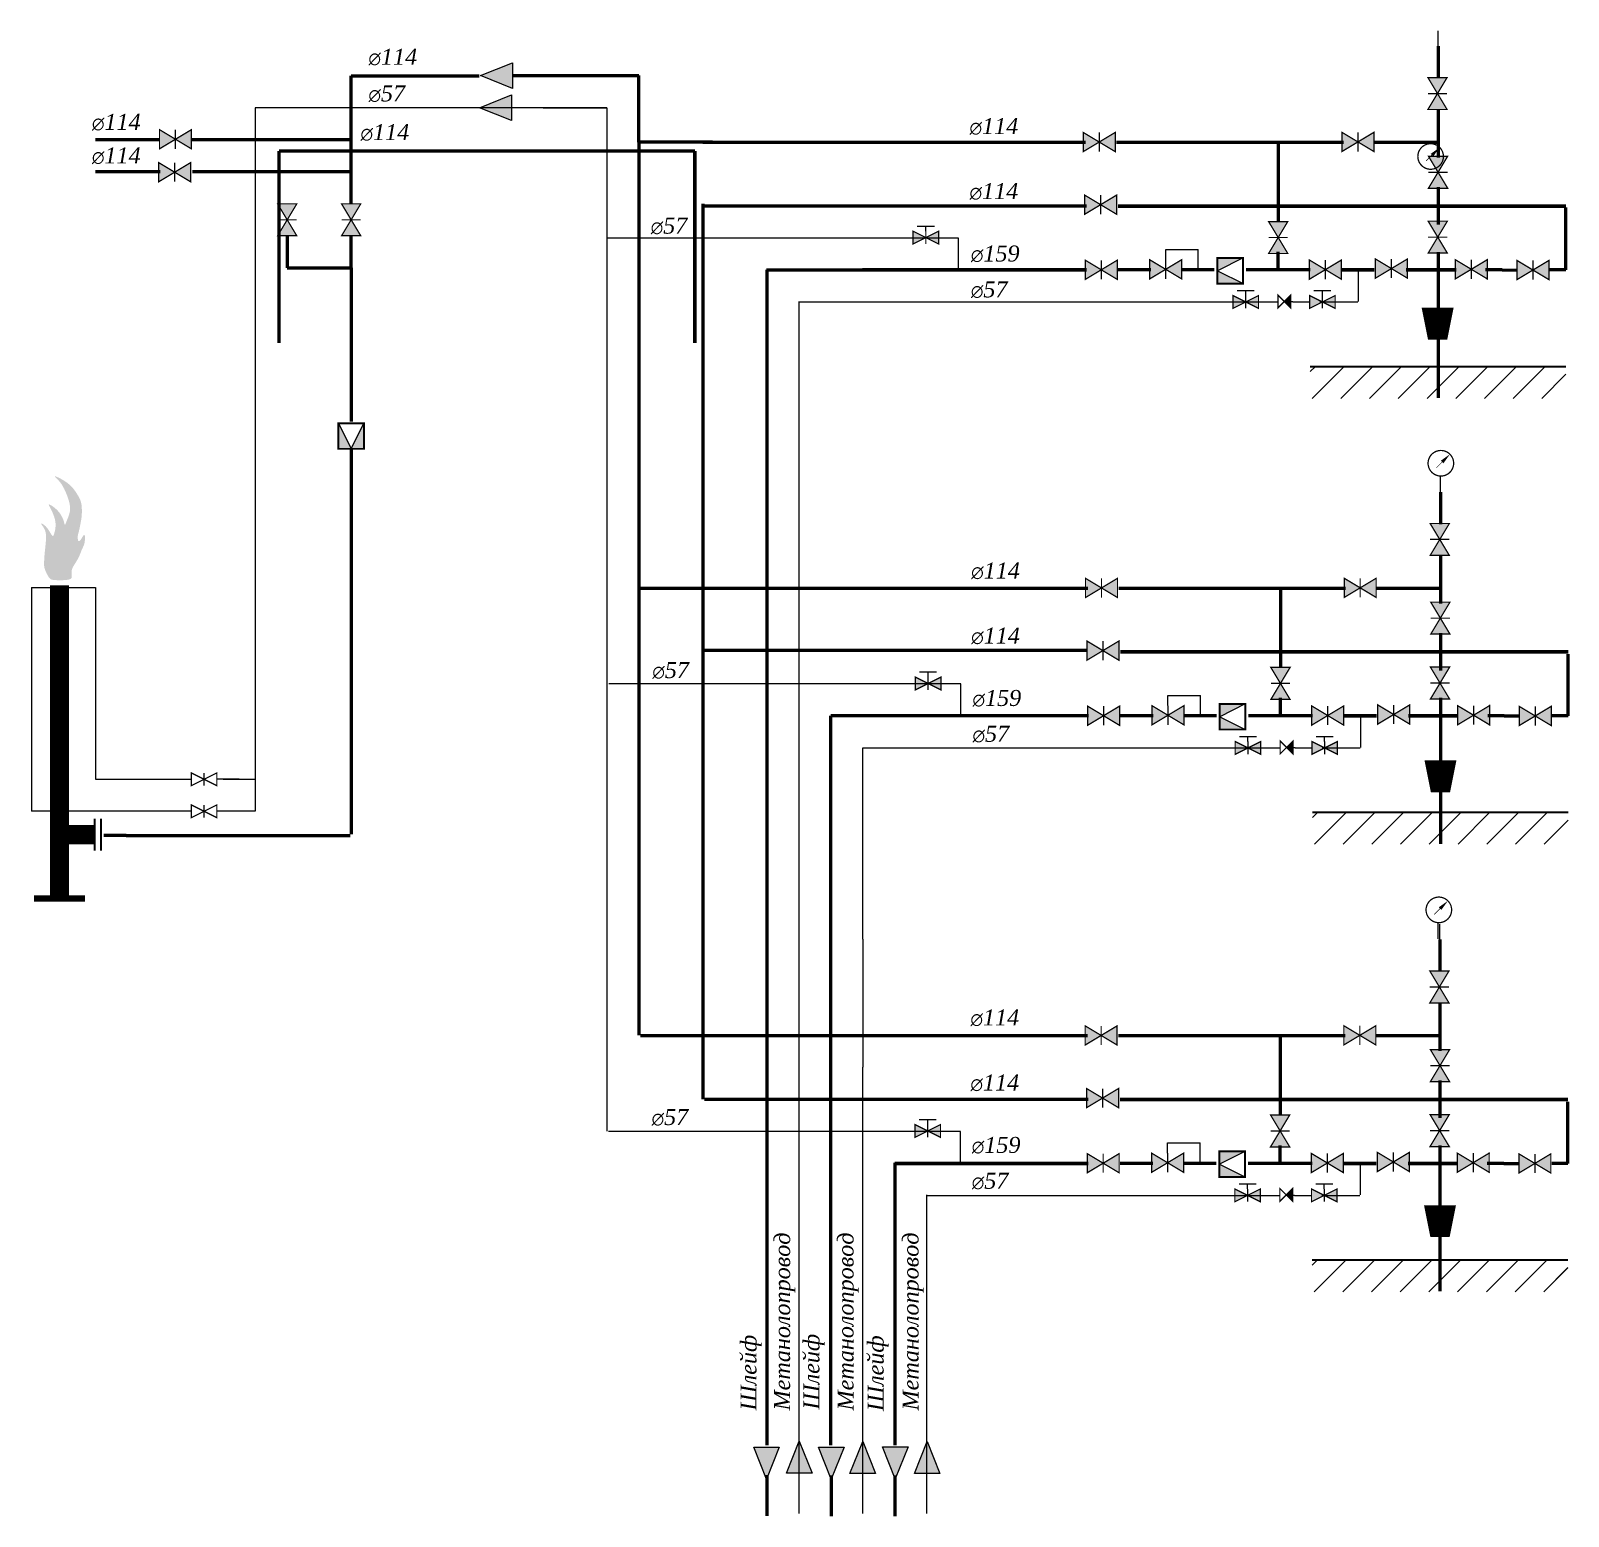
# Paper-space layout 'Layout1' of a CAD drawing. Header units: millimetres. Extents: x 35 to 825, y 5 to 512.
# Drawn here: x 579.9 to 820.3, y 280 to 512.3 of the extents above; entities that cross this region are included whole.
import ezdxf

# ---------------------------------------------------------------- set-up
doc = ezdxf.new("R2010")
doc.units = ezdxf.units.MM
for name, color, linetype in [('Газ', 30, 'Continuous'), ('Задвижки 150', 7, 'Continuous'), ('Задвижки 80', 7, 'Continuous'), ('Изм.приб.', 7, 'Continuous'), ('Клапаны 10', 7, 'Continuous'), ('Метанол', 5, 'Continuous'), ('Трубы 1020', 7, 'Continuous'), ('Трубы 219', 7, 'Continuous'), ('Штуцеры', 7, 'Continuous')]:
    doc.layers.add(name, color=color, linetype=linetype)

# ---------------------------------------------------------------- blocks, each defined once
blk = doc.blocks.new('Задвижка 150 непрох.')
at = {"layer": 'Задвижки 150'}
h = blk.add_hatch(color=256, dxfattribs=at)
h.paths.add_polyline_path([(0, -1.5), (2.5, 0), (0, 1.5)])
h.paths.add_polyline_path([(2.5, 0), (5, -1.5), (5, 1.5)])
at = {"layer": 'Задвижки 150', "const_width": 0.2}
blk.add_lwpolyline([(5, -1.5), (0, 1.5), (0, -1.5), (5, 1.5)], close=True, dxfattribs=at)
blk.add_lwpolyline([(2.5, 1.5), (2.5, -1.5)], dxfattribs=at)
blk = doc.blocks.new('Стрелка 219')
at = {"layer": 'Трубы 219'}
blk.add_hatch(color=256, dxfattribs=at).paths.add_polyline_path([(0, -2), (5, 0), (0, 2)])
blk.add_lwpolyline([(0, -2), (0, 2), (5, 0)], close=True, dxfattribs=at)
blk = doc.blocks.new('Задвижка 80')
at = {"layer": 'Задвижки 80', "const_width": 0.2}
blk.add_lwpolyline([(0, -1), (0, 1), (4, -1), (4, 1)], close=True, dxfattribs=at)
blk.add_lwpolyline([(2, 1), (2, -1)], dxfattribs=at)
blk = doc.blocks.new('Изм.приб.')
at = {"layer": 'Изм.приб.', "const_width": 0.2}
blk.add_lwpolyline([(-2, 0, 1), (2, 0, 1), (-2, 0, 0.780776)], format="xyb", dxfattribs=at)
at = {"layer": 'Изм.приб.', "const_width": 0.1}
blk.add_lwpolyline([(0.21, 0.21), (-0.71, -0.71)], dxfattribs=at)
at = {"layer": 'Изм.приб.'}
blk.add_solid([(0.01, 0.41), (1.41, 1.41), (0.41, 0.01)], dxfattribs=at)
blk = doc.blocks.new('Штуцер 25')
at = {"layer": 'Штуцеры'}
h = blk.add_hatch(color=256, dxfattribs=at)
h.paths.add_polyline_path([(0, -4), (2, -4), (2, 0)])
h.paths.add_polyline_path([(-2, -4), (0, -4), (-2, 0)])
at = {"layer": 'Штуцеры', "const_width": 0.3}
blk.add_lwpolyline([(2, -4), (-2, -4), (-2, 0), (2, 0)], close=True, dxfattribs=at)
at = {"layer": 'Штуцеры'}
for points in [[(0, -4), (-2, 0)], [(2, 0), (0, -4)]]:
    blk.add_lwpolyline(points, dxfattribs=at)
blk = doc.blocks.new('Клапан 10')
at = {"layer": 'Клапаны 10'}
blk.add_hatch(color=256, dxfattribs=at).paths.add_polyline_path([(2, 1), (1, 0), (2, -1)])
at = {"layer": 'Клапаны 10', "const_width": 0.2}
blk.add_lwpolyline([(0, 1), (0, -1), (2, 1), (2, -1)], close=True, dxfattribs=at)
blk = doc.blocks.new('Задвижка 80 непрох.')
at = {"layer": 'Задвижки 80'}
h = blk.add_hatch(color=256, dxfattribs=at)
h.paths.add_polyline_path([(2, 0), (0, 1), (0, -1)])
h.paths.add_polyline_path([(2, 0), (4, -1), (4, 1)])
at = {"layer": 'Задвижки 80', "const_width": 0.2}
blk.add_lwpolyline([(0, -1), (0, 1), (4, -1), (4, 1)], close=True, dxfattribs=at)
blk.add_lwpolyline([(2, 1), (2, -1)], dxfattribs=at)
blk = doc.blocks.new('1234')
for p, q in [((270.57, 196.8), (273.25, 196.8)), ((271.91, 196), (271.91, 196.8))]:
    blk.add_line(p, q)
at = {"layer": 'Газ', "color": 0}
blk.add_blockref('Задвижка 80 непрох.', (269.91, 195), dxfattribs=at)

psp = doc.layouts.get("Layout1")

# ---------------------------------------------------------------- hatches: boundary and pattern name
h = psp.add_hatch()
h.set_pattern_fill('ANSI31', color=256, style=0)
h.set_pattern_definition([(45, (509.9598, 269.826), (-2.245064, 2.245064), [])])
h.paths.add_polyline_path([(779.96, 459.826), (819.96, 459.826), (819.96, 454.826), (779.96, 454.826)])
psp.add_hatch(color=0).paths.add_polyline_path([(583.197, 433.428), (583.142, 433.502), (583.084, 433.59), (583.023, 433.688), (582.959, 433.794), (582.893, 433.906), (582.824, 434.021), (582.752, 434.138), (582.676, 434.256), (582.597, 434.373), (582.513, 434.489), (582.424, 434.602), (582.329, 434.711), (582.228, 434.816), (582.121, 434.914), (582.012, 435.004), (581.905, 435.084), (581.804, 435.151), (581.713, 435.204), (581.636, 435.24), (581.579, 435.258), (581.544, 435.254), (581.535, 435.229), (581.55, 435.183), (581.583, 435.12), (581.632, 435.042), (581.692, 434.953), (581.759, 434.854), (581.829, 434.75), (581.899, 434.642), (581.964, 434.532), (582.024, 434.421), (582.079, 434.307), (582.128, 434.188), (582.171, 434.063), (582.208, 433.931), (582.237, 433.791), (582.26, 433.642), (582.276, 433.482), (582.285, 433.312), (582.289, 433.135), (582.287, 432.952), (582.281, 432.763), (582.27, 432.571), (582.257, 432.378), (582.241, 432.184), (582.223, 431.991), (582.204, 431.798), (582.184, 431.606), (582.163, 431.412), (582.141, 431.216), (582.12, 431.018), (582.1, 430.816), (582.08, 430.61), (582.061, 430.4), (582.044, 430.188), (582.028, 429.977), (582.014, 429.77), (582.003, 429.569), (581.993, 429.378), (581.987, 429.2), (581.983, 429.036), (581.982, 428.89), (581.985, 428.759), (581.992, 428.639), (582.003, 428.528), (582.02, 428.421), (582.042, 428.317), (582.07, 428.211), (582.105, 428.101), (582.148, 427.984), (582.196, 427.861), (582.249, 427.735), (582.305, 427.609), (582.363, 427.485), (582.422, 427.364), (582.481, 427.251), (582.538, 427.146), (582.592, 427.053), (582.644, 426.97), (582.693, 426.896), (582.74, 426.83), (582.785, 426.772), (582.828, 426.72), (582.871, 426.673), (582.912, 426.63), (582.954, 426.591), (583.001, 426.554), (583.058, 426.521), (583.132, 426.491), (583.227, 426.464), (583.35, 426.441), (583.505, 426.421), (583.7, 426.405), (583.935, 426.392), (584.203, 426.384), (584.492, 426.381), (584.789, 426.384), (585.083, 426.395), (585.362, 426.413), (585.615, 426.439), (585.83, 426.476), (585.997, 426.522), (586.12, 426.577), (586.206, 426.641), (586.26, 426.713), (586.29, 426.792), (586.302, 426.877), (586.301, 426.968), (586.294, 427.063), (586.287, 427.161), (586.282, 427.262), (586.278, 427.365), (586.276, 427.468), (586.277, 427.571), (586.281, 427.673), (586.289, 427.773), (586.301, 427.869), (586.318, 427.961), (586.34, 428.052), (586.369, 428.142), (586.405, 428.234), (586.448, 428.33), (586.499, 428.432), (586.56, 428.542), (586.63, 428.662), (586.71, 428.794), (586.797, 428.935), (586.891, 429.085), (586.987, 429.242), (587.085, 429.403), (587.181, 429.567), (587.273, 429.731), (587.359, 429.894), (587.437, 430.055), (587.508, 430.212), (587.573, 430.365), (587.634, 430.515), (587.69, 430.66), (587.744, 430.801), (587.797, 430.937), (587.85, 431.068), (587.903, 431.194), (587.957, 431.314), (588.011, 431.43), (588.063, 431.541), (588.112, 431.649), (588.158, 431.753), (588.2, 431.854), (588.237, 431.952), (588.268, 432.048), (588.293, 432.142), (588.314, 432.236), (588.331, 432.33), (588.343, 432.426), (588.353, 432.524), (588.361, 432.626), (588.366, 432.732), (588.37, 432.843), (588.372, 432.956), (588.372, 433.066), (588.368, 433.17), (588.361, 433.264), (588.349, 433.345), (588.331, 433.407), (588.308, 433.448), (588.278, 433.465), (588.243, 433.46), (588.204, 433.437), (588.162, 433.398), (588.118, 433.348), (588.075, 433.29), (588.032, 433.228), (587.992, 433.164), (587.955, 433.103), (587.92, 433.043), (587.888, 432.986), (587.836, 432.896), (587.774, 432.796), (587.701, 432.701), (587.615, 432.61), (587.525, 432.539), (587.442, 432.498), (587.36, 432.501), (587.31, 432.588), (587.284, 432.684), (587.267, 432.798), (587.251, 432.933), (587.243, 433.058), (587.245, 433.195), (587.261, 433.348), (587.286, 433.478), (587.307, 433.571), (587.331, 433.67), (587.358, 433.775), (587.388, 433.886), (587.419, 434.004), (587.45, 434.129), (587.482, 434.261), (587.513, 434.4), (587.543, 434.544), (587.573, 434.691), (587.602, 434.84), (587.63, 434.988), (587.657, 435.134), (587.683, 435.275), (587.708, 435.409), (587.731, 435.536), (587.754, 435.656), (587.775, 435.772), (587.794, 435.885), (587.812, 435.997), (587.828, 436.111), (587.843, 436.228), (587.856, 436.351), (587.867, 436.48), (587.877, 436.616), (587.884, 436.757), (587.889, 436.903), (587.892, 437.053), (587.893, 437.206), (587.892, 437.362), (587.888, 437.518), (587.882, 437.676), (587.873, 437.834), (587.859, 437.991), (587.841, 438.149), (587.817, 438.306), (587.786, 438.462), (587.748, 438.616), (587.701, 438.77), (587.646, 438.921), (587.583, 439.071), (587.512, 439.22), (587.435, 439.368), (587.353, 439.515), (587.266, 439.662), (587.175, 439.809), (587.082, 439.957), (586.986, 440.104), (586.888, 440.252), (586.786, 440.4), (586.68, 440.546), (586.568, 440.691), (586.45, 440.834), (586.325, 440.974), (586.191, 441.111), (586.049, 441.245), (585.9, 441.374), (585.746, 441.498), (585.589, 441.617), (585.432, 441.73), (585.276, 441.837), (585.124, 441.936), (584.978, 442.027), (584.839, 442.11), (584.707, 442.185), (584.583, 442.253), (584.465, 442.315), (584.354, 442.371), (584.249, 442.422), (584.149, 442.468), (584.055, 442.511), (583.965, 442.55), (583.883, 442.585), (583.811, 442.613), (583.75, 442.633), (583.703, 442.644), (583.672, 442.643), (583.659, 442.63), (583.667, 442.601), (583.698, 442.557), (583.747, 442.499), (583.813, 442.429), (583.891, 442.349), (583.978, 442.261), (584.069, 442.168), (584.163, 442.072), (584.255, 441.975), (584.342, 441.879), (584.424, 441.783), (584.502, 441.688), (584.576, 441.591), (584.647, 441.493), (584.716, 441.392), (584.783, 441.289), (584.849, 441.182), (584.914, 441.071), (584.978, 440.956), (585.042, 440.836), (585.106, 440.712), (585.169, 440.583), (585.232, 440.45), (585.295, 440.312), (585.358, 440.169), (585.421, 440.022), (585.483, 439.871), (585.544, 439.718), (585.604, 439.565), (585.66, 439.412), (585.714, 439.261), (585.764, 439.113), (585.81, 438.97), (585.851, 438.832), (585.888, 438.7), (585.92, 438.573), (585.948, 438.45), (585.972, 438.33), (585.993, 438.212), (586.01, 438.097), (586.023, 437.983), (586.034, 437.869), (586.041, 437.757), (586.045, 437.644), (586.045, 437.532), (586.041, 437.42), (586.033, 437.309), (586.021, 437.197), (586.004, 437.086), (585.982, 436.975), (585.956, 436.864), (585.926, 436.753), (585.893, 436.642), (585.858, 436.531), (585.82, 436.421), (585.78, 436.312), (585.739, 436.203), (585.698, 436.094), (585.656, 435.987), (585.615, 435.881), (585.574, 435.778), (585.534, 435.678), (585.495, 435.582), (585.458, 435.49), (585.423, 435.403), (585.39, 435.321), (585.36, 435.247), (585.316, 435.145), (585.27, 435.063), (585.231, 435.042), (585.2, 435.092), (585.174, 435.188), (585.156, 435.266), (585.134, 435.359), (585.108, 435.463), (585.075, 435.58), (585.036, 435.706), (584.988, 435.84), (584.932, 435.982), (584.868, 436.128), (584.796, 436.277), (584.717, 436.429), (584.63, 436.579), (584.536, 436.728), (584.435, 436.873), (584.328, 437.013), (584.215, 437.148), (584.098, 437.276), (583.976, 437.399), (583.852, 437.516), (583.727, 437.626), (583.6, 437.73), (583.474, 437.828), (583.349, 437.919), (583.228, 438.001), (583.114, 438.073), (583.009, 438.134), (582.916, 438.18), (582.838, 438.212), (582.778, 438.226), (582.738, 438.221), (582.72, 438.197), (582.722, 438.154), (582.742, 438.093), (582.776, 438.017), (582.822, 437.928), (582.877, 437.827), (582.938, 437.716), (583.003, 437.596), (583.068, 437.469), (583.134, 437.337), (583.199, 437.201), (583.262, 437.061), (583.324, 436.919), (583.384, 436.777), (583.44, 436.634), (583.493, 436.493), (583.542, 436.354), (583.586, 436.217), (583.626, 436.082), (583.662, 435.949), (583.693, 435.817), (583.719, 435.686), (583.741, 435.557), (583.758, 435.428), (583.77, 435.301), (583.778, 435.174), (583.781, 435.049), (583.78, 434.926), (583.776, 434.806), (583.769, 434.689), (583.758, 434.576), (583.745, 434.467), (583.729, 434.363), (583.711, 434.264), (583.692, 434.167), (583.671, 434.075), (583.648, 433.985), (583.625, 433.897), (583.601, 433.811), (583.577, 433.726), (583.553, 433.642), (583.528, 433.561), (583.487, 433.445), (583.429, 433.339), (583.359, 433.296), (583.275, 433.337)])
h = psp.add_hatch()
h.set_pattern_fill('ANSI31', color=256, style=0)
h.set_pattern_definition([(45, (510.316, 200.0892), (-2.245064, 2.245064), [])])
h.paths.add_polyline_path([(780.316, 390.089), (820.316, 390.089), (820.316, 385.089), (780.316, 385.089)])
h = psp.add_hatch()
h.set_pattern_fill('ANSI31', color=256, style=0)
h.set_pattern_definition([(45, (510.26, 130.109), (-2.245064, 2.245064), [])])
h.paths.add_polyline_path([(780.26, 320.109), (820.26, 320.109), (820.26, 315.109), (780.26, 315.109)])

# ---------------------------------------------------------------- linework, layer by layer
for p, q in [((799.96, 509.9), (799.96, 512.313)), ((670, 500.246), (615, 500.246)), ((615, 500.246), (615, 405.246)), ((660, 500.246), (665, 500.246)), ((665, 500.246), (670, 500.246)), ((670, 500.246), (670, 340.246)), ((724.96, 479.9), (669.96, 479.9)), ((724.96, 474.9), (724.96, 479.9)), ((757.366, 476.502), (757.366, 478.097)), ((757.366, 478.097), (762.46, 478.097)), ((762.46, 474.9), (762.46, 478.097)), ((787.46, 474.9), (787.46, 469.972)), ((699.96, 469.9), (774.826, 469.9)), ((700, 469.888), (700, 280.446)), ((777.233, 469.9), (776.313, 469.9)), ((777.233, 469.9), (779.87, 469.9)), ((781.475, 469.9), (784.96, 469.9)), ((784.96, 469.9), (787.437, 469.9)), ((800.316, 440.163), (800.316, 442.576)), ((580, 425.246), (590, 425.246)), ((580, 425.246), (580, 390.246)), ((590, 425.246), (590, 395.246)), ((725.316, 410.163), (670.316, 410.163)), ((725.316, 405.163), (725.316, 410.163)), ((757.722, 406.765), (757.722, 408.36)), ((757.722, 408.36), (762.816, 408.36)), ((762.816, 405.163), (762.816, 408.36)), ((615, 405.246), (615, 390.246)), ((787.816, 405.163), (787.816, 400.235)), ((710, 400.163), (775.182, 400.163)), ((710, 370.246), (710, 400.163)), ((777.589, 400.163), (776.67, 400.163)), ((777.589, 400.163), (780.226, 400.163)), ((781.831, 400.163), (785.316, 400.163)), ((785.316, 400.163), (787.793, 400.163)), ((590, 395.246), (605, 395.246)), ((612.5, 395.246), (609, 395.246)), ((610, 395.246), (615, 395.246)), ((605, 390.246), (580, 390.246)), ((610, 390.246), (609, 390.246)), ((615, 390.246), (610, 390.246)), ((800, 370.319), (800, 372.732)), ((710, 370.246), (710, 350.246)), ((800.26, 370.182), (800.26, 372.595)), ((710, 280.446), (710, 350.246)), ((725.26, 340.182), (670.26, 340.182)), ((725.26, 335.182), (725.26, 340.182)), ((757.666, 336.785), (757.666, 338.38)), ((757.666, 338.38), (762.76, 338.38)), ((762.76, 335.182), (762.76, 338.38)), ((744.835, 335.347), (744.835, 335.347)), ((787.76, 335.182), (787.76, 330.255)), ((720, 280.446), (720, 330.246)), ((720, 330.182), (775.126, 330.182)), ((777.533, 330.182), (776.614, 330.182)), ((777.533, 330.182), (780.17, 330.182)), ((781.775, 330.182), (785.26, 330.182)), ((785.26, 330.182), (787.737, 330.182))]:
    psp.add_line(p, q)
at = {"lineweight": 90}
for p, q in [((799.96, 509.9), (799.96, 504.9)), ((799.96, 499.9), (799.96, 492.502)), ((774.96, 494.728), (774.96, 482.476)), ((799.96, 487.861), (799.96, 482.002)), ((819.96, 474.9), (819.96, 484.678)), ((774.96, 474.9), (774.96, 477.72)), ((799.96, 477.705), (799.96, 459.9)), ((694.96, 474.9), (744.96, 474.9)), ((695, 474.9), (695, 291.115)), ((744.96, 474.9), (709.96, 474.9)), ((755.039, 474.9), (749.96, 474.9)), ((764.96, 474.9), (759.96, 474.9)), ((779.96, 474.9), (769.96, 474.9)), ((784.96, 474.9), (789.96, 474.9)), ((789.96, 474.9), (784.96, 474.9)), ((794.96, 474.9), (802.769, 474.9)), ((802.769, 474.9), (794.96, 474.9)), ((809.96, 474.9), (807.36, 474.9)), ((809.96, 474.9), (812.295, 474.893)), ((819.96, 474.9), (817.46, 474.9)), ((799.96, 459.9), (799.96, 456.553)), ((799.96, 456.553), (799.96, 454.9)), ((800.316, 440.163), (800.316, 435.163)), ((800.316, 430.163), (800.316, 422.765)), ((775.316, 424.991), (775.316, 412.739)), ((800.316, 418.124), (800.316, 412.266)), ((820.316, 405.163), (820.316, 414.824)), ((775.316, 405.163), (775.316, 407.983)), ((800.316, 407.969), (800.316, 390.163)), ((710.316, 405.163), (705, 405.163)), ((705, 291.115), (705, 405.163)), ((745.316, 405.163), (710.316, 405.163)), ((755.395, 405.163), (750.316, 405.163)), ((765.316, 405.163), (760.316, 405.163)), ((780.316, 405.163), (770.316, 405.163)), ((785.316, 405.163), (790.316, 405.163)), ((790.316, 405.163), (785.316, 405.163)), ((795.316, 405.163), (803.125, 405.163)), ((803.125, 405.163), (795.316, 405.163)), ((810.316, 405.163), (807.716, 405.163)), ((810.316, 405.163), (812.651, 405.157)), ((820.316, 405.163), (817.816, 405.163)), ((800.316, 390.163), (800.316, 386.816)), ((800.316, 386.816), (800.316, 385.163)), ((800.26, 370.182), (800.26, 365.182)), ((800.26, 360.182), (800.26, 352.785)), ((675, 355.246), (675, 355.246)), ((775.26, 355.01), (775.26, 342.759)), ((800.26, 348.144), (800.26, 342.285)), ((820.26, 335.182), (820.26, 344.812)), ((775.26, 335.182), (775.26, 338.003)), ((800.26, 337.988), (800.26, 320.182)), ((715, 335.246), (715, 291.115)), ((715, 335.182), (745.26, 335.182)), ((745.26, 335.182), (715, 335.182)), ((755.339, 335.182), (750.26, 335.182)), ((765.26, 335.182), (760.26, 335.182)), ((780.26, 335.182), (770.26, 335.182)), ((785.26, 335.182), (790.26, 335.182)), ((790.26, 335.182), (785.26, 335.182)), ((795.26, 335.182), (803.069, 335.182)), ((803.069, 335.182), (795.26, 335.182)), ((810.26, 335.182), (807.66, 335.182)), ((810.26, 335.182), (812.595, 335.176)), ((820.26, 335.182), (817.76, 335.182)), ((800.26, 320.182), (800.26, 316.836)), ((800.26, 316.836), (800.26, 315.182)), ((695, 286.433), (695, 280.057)), ((705.05, 286.376), (705.05, 280)), ((714.999, 286.376), (714.999, 280))]:
    psp.add_line(p, q, dxfattribs=at)
at = {"lineweight": 70}
for p, q in [((630, 505.246), (650, 505.246)), ((630, 485.246), (630, 505.246)), ((655.208, 505.296), (674.96, 505.296)), ((675, 494.9), (675, 505.296)), ((600, 495.246), (590, 495.246)), ((630, 495.246), (605, 495.246)), ((683.756, 493.486), (618.756, 493.486)), ((618.756, 463.486), (618.756, 493.486)), ((675, 494.9), (675, 355.246)), ((686.48, 494.9), (675, 494.9)), ((683.756, 463.486), (683.756, 493.486)), ((683.756, 493.486), (683.756, 463.486)), ((685, 494.9), (744.836, 494.9)), ((749.688, 494.9), (785.154, 494.9)), ((789.96, 494.9), (799.96, 494.9)), ((600.154, 490.246), (590, 490.246)), ((630, 490.246), (605.169, 490.246)), ((744.96, 484.9), (684.96, 484.9)), ((685, 485.246), (685, 345.246)), ((819.96, 484.9), (749.96, 484.9)), ((749.96, 484.9), (819.96, 484.9)), ((620, 480.246), (620, 475.246)), ((630, 475.246), (630, 480.246)), ((620, 475.246), (630, 475.246)), ((630, 475.246), (630, 451.225)), ((630, 446.764), (630, 386.686)), ((675.316, 425.163), (745.192, 425.163)), ((750.044, 425.163), (785.51, 425.163)), ((790.316, 425.163), (800.316, 425.163)), ((745.051, 415.374), (685.171, 415.374)), ((820.316, 415.163), (750.316, 415.163)), ((750.316, 415.163), (820.316, 415.163)), ((594.841, 386.478), (591.327, 386.478)), ((594.841, 386.478), (629.841, 386.478)), ((675.26, 355.182), (745.136, 355.182)), ((749.988, 355.182), (785.454, 355.182)), ((790.26, 355.182), (800.26, 355.182)), ((745.26, 345.182), (685.26, 345.182)), ((820.26, 345.182), (750.26, 345.182)), ((750.26, 345.182), (820.26, 345.182))]:
    psp.add_line(p, q, dxfattribs=at)
at = {"lineweight": 40}
for p, q in [((779.96, 459.826), (819.96, 459.826)), ((780.316, 390.089), (820.316, 390.089)), ((780.26, 320.109), (820.26, 320.109))]:
    psp.add_line(p, q, dxfattribs=at)
at = {"color": 7}
for p, q in [((816.193, 454.826), (819.96, 458.593)), ((816.549, 385.089), (820.316, 388.856)), ((816.493, 315.109), (820.26, 318.875))]:
    psp.add_line(p, q, dxfattribs=at)
at = {"color": 0}
for points, const_width in [([(584.399, 376.592), (584.399, 425.592)], 3), ([(589.899, 386.592), (583.899, 386.592)], 3), ([(589.899, 389.092), (589.899, 384.092)], 0.3), ([(590.899, 389.092), (590.899, 384.092)], 0.3), ([(588.399, 376.592), (580.399, 376.592)], 1)]:
    psp.add_lwpolyline(points, dxfattribs=dict(at, const_width=const_width))
for p in [(807.654, 476.508), (807.654, 473.508), (808.01, 406.771), (808.01, 403.771), (807.954, 336.791), (807.954, 333.791)]:
    psp.add_point(p)
at = {"layer": 'Трубы 1020', "color": 0}
for points in [[(799.892, 468.985, 5, 3, 0), (799.892, 463.985, 5, 5, 0)], [(800.338, 398.234, 5, 3, 0), (800.338, 393.234, 5, 5, 0)], [(800.264, 328.646, 5, 3, 0), (800.264, 323.646, 5, 5, 0)]]:
    psp.add_lwpolyline(points, format="xyseb", dxfattribs=at)

# ---------------------------------------------------------------- block references
for p in [(447.948, 284.969), (497.97, 274.9), (509.96, 274.9), (448.305, 215.232), (498.326, 205.163), (510.316, 205.163), (448.249, 145.252), (498.27, 135.182), (510.26, 135.182)]:
    psp.add_blockref('1234', p)
at = {"layer": 'Газ', "color": 0, "xscale": -1}
for name, p, rotation in [('Штуцер 25', (769.463, 474.775), 270), ('Клапан 10', (774.915, 469.972), 180), ('Штуцер 25', (769.819, 405.039), 270), ('Клапан 10', (775.271, 400.235), 180), ('Штуцер 25', (769.763, 335.058), 270), ('Клапан 10', (775.216, 330.255), 180)]:
    psp.add_blockref(name, p, dxfattribs=dict(at, rotation=rotation))
psp.add_blockref('Штуцер 25', (630, 450.934), dxfattribs=at)
at = {"layer": 'Задвижки 80', "color": 0}
for p in [(605, 395.246), (605, 390.246)]:
    psp.add_blockref('Задвижка 80', p, dxfattribs=at)
at = {"layer": 'Изм.приб.', "color": 0}
for p in [(798.797, 492.652), (800.397, 444.674), (800.081, 374.83)]:
    psp.add_blockref('Изм.приб.', p, dxfattribs=at)
at = {"layer": 'Метанол', "color": 0}
for name, p, rotation in [('Стрелка 219', (655.208, 505.296), 180), ('Задвижка 150 непрох.', (799.866, 499.993), 90), ('Стрелка 219', (655.087, 500.282), 180), ('Задвижка 150 непрох.', (799.96, 487.689), 90), ('Задвижка 150 непрох.', (620, 480.246), 90), ('Задвижка 150 непрох.', (630, 480.246), 90), ('Задвижка 150 непрох.', (774.96, 477.476), 90), ('Задвижка 150 непрох.', (799.91, 477.534), 90), ('Задвижка 150 непрох.', (800.222, 430.256), 90), ('Задвижка 150 непрох.', (800.316, 417.952), 90), ('Задвижка 150 непрох.', (775.316, 407.739), 90), ('Задвижка 150 непрох.', (800.266, 407.797), 90), ('Задвижка 150 непрох.', (800.166, 360.276), 90), ('Задвижка 150 непрох.', (800.26, 347.972), 90), ('Задвижка 150 непрох.', (775.26, 337.759), 90), ('Задвижка 150 непрох.', (800.21, 337.816), 90), ('Стрелка 219', (700.073, 286.743), 90), ('Стрелка 219', (709.994, 286.686), 90), ('Стрелка 219', (720.072, 286.686), 90), ('Стрелка 219', (694.951, 290.806), 270), ('Стрелка 219', (705.081, 290.806), 270), ('Стрелка 219', (715.089, 290.864), 270)]:
    psp.add_blockref(name, p, dxfattribs=dict(at, rotation=rotation))
for p in [(600.029, 495.343), (744.476, 494.911), (784.926, 494.928), (599.904, 490.191), (744.695, 485.111), (744.795, 474.928), (754.866, 475.002), (779.848, 474.957), (790.169, 475.121), (802.654, 475.008), (812.295, 474.893), (744.832, 425.174), (785.282, 425.191), (745.051, 415.374), (745.151, 405.191), (755.222, 405.265), (780.204, 405.22), (790.525, 405.384), (803.01, 405.271), (812.651, 405.157), (744.776, 355.193), (785.226, 355.211), (744.995, 345.394), (745.095, 335.211), (755.166, 335.285), (780.148, 335.24), (790.469, 335.404), (802.954, 335.291), (812.595, 335.176)]:
    psp.add_blockref('Задвижка 150 непрох.', p, dxfattribs=at)

# ---------------------------------------------------------------- texts
at = {"char_height": 1.875, "width": 13.7102, "attachment_point": 1}
for s, insert in [('{\\fSymbol|b0|i0|c2|p18;Ж\\fTimes New Roman|b0|i1|c204|p18;\\H1.333x;114}', (632.715, 509.495)), ('{\\fSymbol|b0|i0|c2|p18;Ж\\fTimes New Roman|b0|i1|c204|p18;\\H1.333x;57}', (632.715, 503.764)), ('{\\fSymbol|b0|i0|c2|p18;Ж\\fTimes New Roman|b0|i1|c204|p18;\\H1.333x;114}', (589.477, 499.311)), ('{\\fSymbol|b0|i0|c2|p18;Ж\\fTimes New Roman|b0|i1|c204|p18;\\H1.333x;114}', (631.471, 497.702)), ('{\\fSymbol|b0|i0|c2|p18;Ж\\fTimes New Roman|b0|i1|c204|p18;\\H1.333x;114}', (726.706, 498.651)), ('{\\fSymbol|b0|i0|c2|p18;Ж\\fTimes New Roman|b0|i1|c204|p18;\\H1.333x;114}', (589.477, 494.065)), ('{\\fSymbol|b0|i0|c2|p18;Ж\\fTimes New Roman|b0|i1|c204|p18;\\H1.333x;114}', (726.706, 488.481)), ('{\\fSymbol|b0|i0|c2|p18;Ж\\fTimes New Roman|b0|i1|c204|p18;\\H1.333x;57}', (676.851, 483.084)), ('{\\fSymbol|b0|i0|c2|p18;Ж\\fTimes New Roman|b0|i1|c204|p18;\\H1.333x;159}', (726.914, 478.725)), ('{\\fSymbol|b0|i0|c2|p18;Ж\\fTimes New Roman|b0|i1|c204|p18;\\H1.333x;57}', (726.914, 473.12)), ('{\\fSymbol|b0|i0|c2|p18;Ж\\fTimes New Roman|b0|i1|c204|p18;\\H1.333x;114}', (726.964, 429.146)), ('{\\fSymbol|b0|i0|c2|p18;Ж\\fTimes New Roman|b0|i1|c204|p18;\\H1.333x;114}', (726.964, 418.975)), ('{\\fSymbol|b0|i0|c2|p18;Ж\\fTimes New Roman|b0|i1|c204|p18;\\H1.333x;57}', (677.108, 413.578)), ('{\\fSymbol|b0|i0|c2|p18;Ж\\fTimes New Roman|b0|i1|c204|p18;\\H1.333x;159}', (727.171, 409.219)), ('{\\fSymbol|b0|i0|c2|p18;Ж\\fTimes New Roman|b0|i1|c204|p18;\\H1.333x;57}', (727.171, 403.615)), ('{\\fSymbol|b0|i0|c2|p18;Ж\\fTimes New Roman|b0|i1|c204|p18;\\H1.333x;114}', (726.847, 359.249)), ('{\\fSymbol|b0|i0|c2|p18;Ж\\fTimes New Roman|b0|i1|c204|p18;\\H1.333x;114}', (726.847, 349.078)), ('{\\fSymbol|b0|i0|c2|p18;Ж\\fTimes New Roman|b0|i1|c204|p18;\\H1.333x;57}', (676.992, 343.681)), ('{\\fSymbol|b0|i0|c2|p18;Ж\\fTimes New Roman|b0|i1|c204|p18;\\H1.333x;159}', (727.055, 339.322)), ('{\\fSymbol|b0|i0|c2|p18;Ж\\fTimes New Roman|b0|i1|c204|p18;\\H1.333x;57}', (727.055, 333.718))]:
    psp.add_mtext(s, dxfattribs=dict(at, insert=insert))
at = {"char_height": 2.5, "width": 44.8419, "attachment_point": 1, "rotation": 90}
for s, insert in [('{\\fTimes New Roman|b0|i1|c204|p18;Метанолопровод}', (696.141, 296.542)), ('{\\fTimes New Roman|b0|i1|c204|p18;Метанолопровод}', (706.061, 296.542)), ('{\\fTimes New Roman|b0|i1|c204|p18;Метанолопровод}', (716.223, 296.542)), ('{\\fTimes New Roman|b0|i1|c204|p18;Шлейф}', (690.882, 296.542)), ('{\\fTimes New Roman|b0|i1|c204|p18;Шлейф}', (700.722, 296.686)), ('{\\fTimes New Roman|b0|i1|c204|p18;Шлейф}', (710.763, 296.447))]:
    psp.add_mtext(s, dxfattribs=dict(at, insert=insert))

doc.saveas('drawing.dxf')
